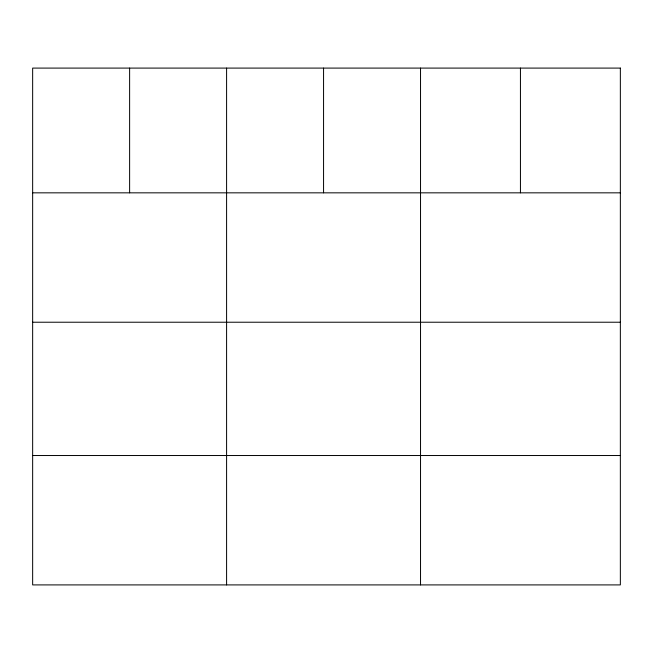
<?xml version="1.0" encoding="UTF-8"?>
<svg xmlns="http://www.w3.org/2000/svg" width="653" height="653" viewBox="0 0 653 653"><rect width="100%" height="100%" fill="white"/><g stroke="black" fill="none" stroke-linecap="round" stroke-linejoin="round"><path stroke-width="0.98" d="M32.65 192.839L620.35 192.839M32.65 322.223L620.35 322.223M32.65 455.525L620.35 455.525M520.441 68.092L520.441 192.839M420.532 68.092L420.532 584.908M323.561 68.092L323.561 192.839M226.591 68.092L226.591 584.908M129.621 68.092L129.621 192.839M620.35 68.092L32.65 68.092L32.65 584.908L620.35 584.908L620.35 68.092"/></g></svg>
